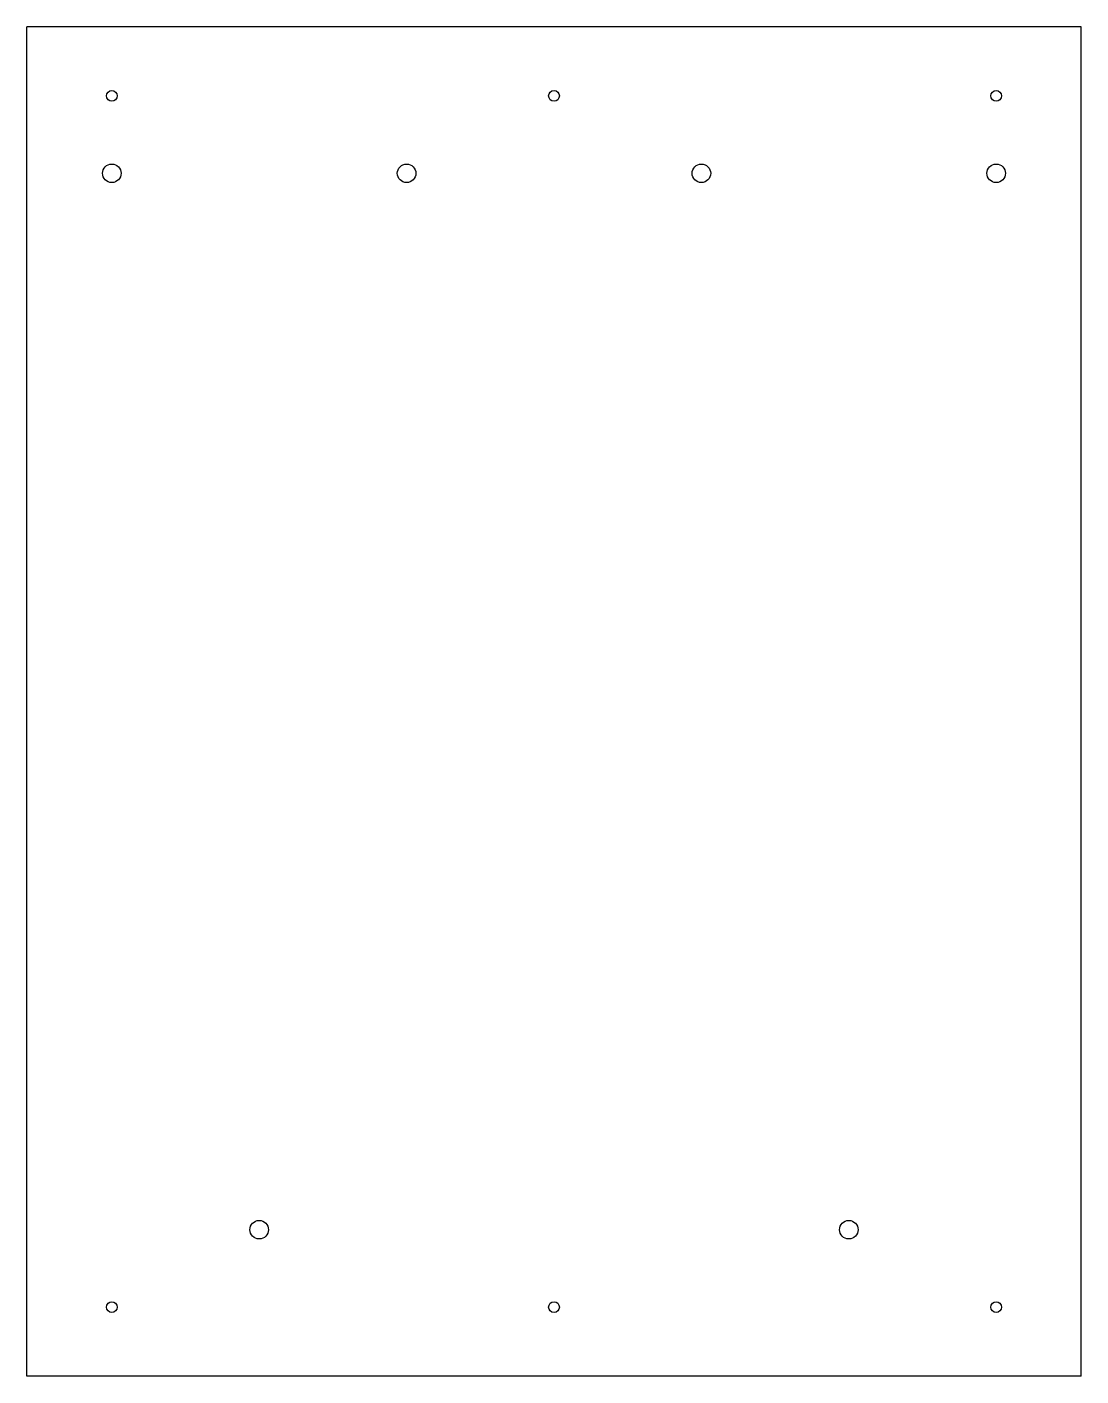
# Model space of a CAD drawing. Extents: x 0 to 286, y 0 to 366.
import ezdxf

# ---------------------------------------------------------------- set-up
doc = ezdxf.new("R2010")
doc.units = 0
doc.layers.add('CUT', color=1, linetype='CONTINUOUS')

msp = doc.modelspace()

# ---------------------------------------------------------------- linework, layer by layer
at = {"layer": 'CUT'}
for p, q in [((0, 0), (0, 366.04)), ((286.04, 366.04), (0, 366.04)), ((286.04, 0), (286.04, 366.04)), ((286.04, 0), (0, 0))]:
    msp.add_line(p, q, dxfattribs=at)
for centre, radius in [((23.02, 347.34), 1.45), ((143.02, 347.34), 1.45), ((263.02, 347.34), 1.45), ((23.02, 326.34), 2.52), ((103.02, 326.34), 2.52), ((183.02, 326.34), 2.52), ((263.02, 326.34), 2.52), ((63.02, 39.7), 2.52), ((223.02, 39.7), 2.52), ((23.02, 18.7), 1.45), ((143.02, 18.7), 1.45), ((263.02, 18.7), 1.45)]:
    msp.add_circle(centre, radius, dxfattribs=at)

doc.saveas('drawing.dxf')
